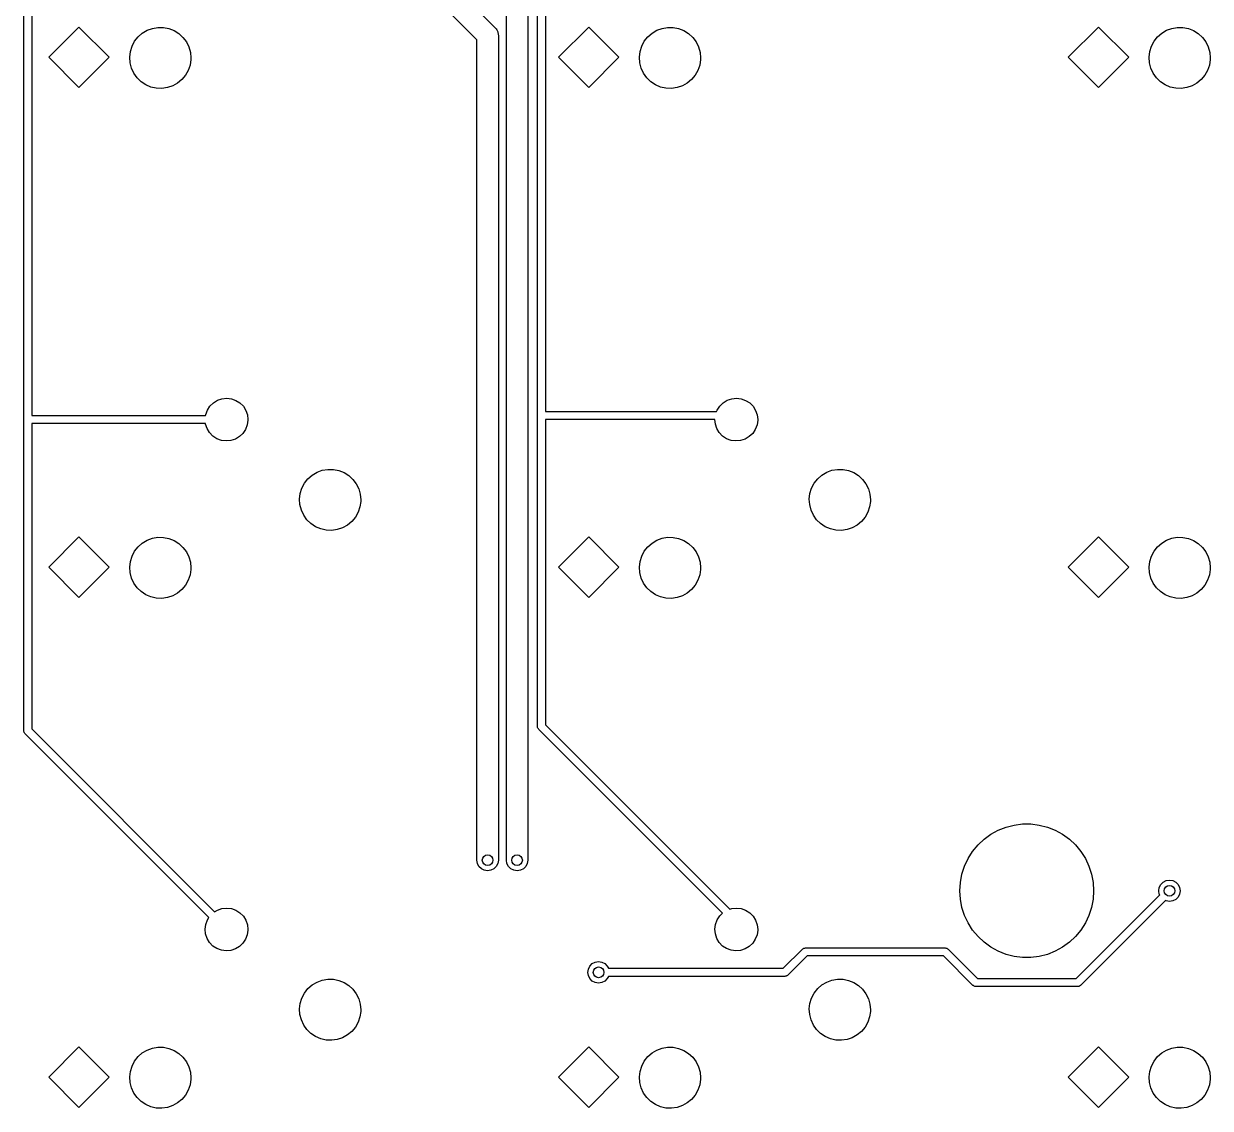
# Model space of a CAD drawing. Extents: x 62 to 246, y -144 to -58.
# Drawn here: x 62.33 to 106.68, y -143.76 to -103.24 of the extents above; entities that cross this region are included whole.
import ezdxf

# ---------------------------------------------------------------- set-up
doc = ezdxf.new("R2010")
doc.units = 0
doc.layers.add('BLACK', color=7, linetype='CONTINUOUS')

msp = doc.modelspace()

# ---------------------------------------------------------------- linework, layer by layer
at = {"layer": 'BLACK', "linetype": 'CONTINUOUS'}
for p, q in [((62.334, -129.653), (62.334, -84.963)), ((81.5361, -129.5), (81.5361, -84.8109)), ((62.634, -99.1333), (62.634, -117.883)), ((81.8361, -98.9811), (81.8361, -117.731)), ((77.362, -100.799), (79.9548, -103.392)), ((79.272, -103.841), (76.6792, -101.248)), ((80.372, -134.493), (80.372, -102.655)), ((81.172, -102.489), (81.172, -134.493)), ((63.2679, -104.499), (64.3993, -103.367)), ((64.3993, -103.367), (65.5307, -104.499)), ((66.4784, -103.898), (66.6079, -103.734)), ((66.6079, -103.734), (66.7652, -103.596)), ((66.7652, -103.596), (66.9449, -103.489)), ((66.9449, -103.489), (67.1412, -103.417)), ((67.1412, -103.417), (67.3473, -103.382)), ((67.3473, -103.382), (67.5565, -103.384)), ((67.5565, -103.384), (67.7616, -103.425)), ((67.7616, -103.425), (67.9559, -103.503)), ((67.9559, -103.503), (68.1328, -103.614)), ((68.1328, -103.614), (68.2864, -103.756)), ((68.2864, -103.756), (68.4116, -103.924)), ((79.9548, -103.392), (79.9733, -103.418)), ((79.9733, -103.418), (79.9956, -103.44)), ((79.9956, -103.44), (80.0099, -103.468)), ((80.0099, -103.468), (80.0284, -103.493)), ((80.0284, -103.493), (80.0381, -103.523)), ((80.0381, -103.523), (80.0524, -103.551)), ((80.0524, -103.551), (80.0573, -103.582)), ((80.0573, -103.582), (80.0671, -103.612)), ((80.0671, -103.612), (80.0671, -103.644)), ((80.0671, -103.644), (80.072, -103.675)), ((80.072, -103.675), (80.072, -134.493)), ((82.3179, -104.499), (83.4493, -103.367)), ((83.4493, -103.367), (84.5807, -104.499)), ((85.5284, -103.898), (85.6579, -103.734)), ((85.6579, -103.734), (85.8152, -103.596)), ((85.8152, -103.596), (85.9949, -103.489)), ((85.9949, -103.489), (86.1912, -103.417)), ((86.1912, -103.417), (86.3973, -103.382)), ((86.3973, -103.382), (86.6065, -103.384)), ((86.6065, -103.384), (86.8116, -103.425)), ((86.8116, -103.425), (87.0059, -103.503)), ((87.0059, -103.503), (87.1828, -103.614)), ((87.1828, -103.614), (87.3364, -103.756)), ((87.3364, -103.756), (87.4616, -103.924)), ((101.368, -104.499), (102.499, -103.367)), ((102.499, -103.367), (103.631, -104.499)), ((104.578, -103.898), (104.708, -103.734)), ((104.708, -103.734), (104.865, -103.596)), ((104.865, -103.596), (105.045, -103.489)), ((105.045, -103.489), (105.241, -103.417)), ((105.241, -103.417), (105.447, -103.382)), ((105.447, -103.382), (105.656, -103.384)), ((105.656, -103.384), (105.862, -103.425)), ((105.862, -103.425), (106.056, -103.503)), ((106.056, -103.503), (106.233, -103.614)), ((106.233, -103.614), (106.386, -103.756)), ((106.386, -103.756), (106.512, -103.924)), ((66.319, -104.283), (66.381, -104.084)), ((66.381, -104.084), (66.4784, -103.898)), ((68.4116, -103.924), (68.5041, -104.111)), ((68.5041, -104.111), (68.5609, -104.313)), ((79.272, -134.493), (79.272, -103.841)), ((85.369, -104.283), (85.431, -104.084)), ((85.431, -104.084), (85.5284, -103.898)), ((87.4616, -103.924), (87.5541, -104.111)), ((87.5541, -104.111), (87.6109, -104.313)), ((104.419, -104.283), (104.481, -104.084)), ((104.481, -104.084), (104.578, -103.898)), ((106.512, -103.924), (106.604, -104.111)), ((106.604, -104.111), (106.661, -104.313)), ((64.3993, -105.63), (63.2679, -104.499)), ((65.5307, -104.499), (64.3993, -105.63)), ((66.2944, -104.491), (66.319, -104.283)), ((66.3081, -104.7), (66.2944, -104.491)), ((68.5784, -104.581), (68.5484, -104.788)), ((68.5609, -104.313), (68.58, -104.521)), ((68.58, -104.521), (68.5784, -104.581)), ((83.4493, -105.63), (82.3179, -104.499)), ((84.5807, -104.499), (83.4493, -105.63)), ((85.3444, -104.491), (85.369, -104.283)), ((85.3581, -104.7), (85.3444, -104.491)), ((87.6284, -104.581), (87.5984, -104.788)), ((87.6109, -104.313), (87.63, -104.521)), ((87.63, -104.521), (87.6284, -104.581)), ((102.499, -105.63), (101.368, -104.499)), ((103.631, -104.499), (102.499, -105.63)), ((104.394, -104.491), (104.419, -104.283)), ((104.408, -104.7), (104.394, -104.491)), ((106.678, -104.581), (106.648, -104.788)), ((106.661, -104.313), (106.68, -104.521)), ((106.68, -104.521), (106.678, -104.581)), ((66.3596, -104.903), (66.3081, -104.7)), ((66.4471, -105.093), (66.3596, -104.903)), ((66.5679, -105.263), (66.4471, -105.093)), ((68.4812, -104.986), (68.379, -105.168)), ((68.5484, -104.788), (68.4812, -104.986)), ((85.4096, -104.903), (85.3581, -104.7)), ((85.4971, -105.093), (85.4096, -104.903)), ((85.6179, -105.263), (85.4971, -105.093)), ((87.5312, -104.986), (87.429, -105.168)), ((87.5984, -104.788), (87.5312, -104.986)), ((104.46, -104.903), (104.408, -104.7)), ((104.547, -105.093), (104.46, -104.903)), ((104.668, -105.263), (104.547, -105.093)), ((106.581, -104.986), (106.479, -105.168)), ((106.648, -104.788), (106.581, -104.986)), ((66.7177, -105.409), (66.5679, -105.263)), ((66.8916, -105.525), (66.7177, -105.409)), ((67.0838, -105.608), (66.8916, -105.525)), ((68.0844, -105.463), (67.9019, -105.565)), ((68.2452, -105.329), (68.0844, -105.463)), ((68.379, -105.168), (68.2452, -105.329)), ((85.7677, -105.409), (85.6179, -105.263)), ((85.9416, -105.525), (85.7677, -105.409)), ((86.1338, -105.608), (85.9416, -105.525)), ((87.1344, -105.463), (86.9519, -105.565)), ((87.2952, -105.329), (87.1344, -105.463)), ((87.429, -105.168), (87.2952, -105.329)), ((104.818, -105.409), (104.668, -105.263)), ((104.992, -105.525), (104.818, -105.409)), ((105.184, -105.608), (104.992, -105.525)), ((106.184, -105.463), (106.002, -105.565)), ((106.345, -105.329), (106.184, -105.463)), ((106.479, -105.168), (106.345, -105.329)), ((67.2878, -105.654), (67.0838, -105.608)), ((67.4968, -105.662), (67.2878, -105.654)), ((67.7038, -105.632), (67.4968, -105.662)), ((67.9019, -105.565), (67.7038, -105.632)), ((86.3378, -105.654), (86.1338, -105.608)), ((86.5468, -105.662), (86.3378, -105.654)), ((86.7538, -105.632), (86.5468, -105.662)), ((86.9519, -105.565), (86.7538, -105.632)), ((105.388, -105.654), (105.184, -105.608)), ((105.597, -105.662), (105.388, -105.654)), ((105.804, -105.632), (105.597, -105.662)), ((106.002, -105.565), (105.804, -105.632)), ((69.2948, -117.528), (69.4222, -117.403)), ((69.4222, -117.403), (69.5741, -117.309)), ((69.5741, -117.309), (69.7429, -117.252)), ((69.7429, -117.252), (69.9203, -117.233)), ((69.9203, -117.233), (70.0974, -117.254)), ((70.0974, -117.254), (70.2654, -117.314)), ((70.2654, -117.314), (70.416, -117.41)), ((70.416, -117.41), (70.5417, -117.536)), ((88.3448, -117.528), (88.4722, -117.403)), ((88.4722, -117.403), (88.6241, -117.309)), ((88.6241, -117.309), (88.7929, -117.252)), ((88.7929, -117.252), (88.9703, -117.233)), ((88.9703, -117.233), (89.1474, -117.254)), ((89.1474, -117.254), (89.3154, -117.314)), ((89.3154, -117.314), (89.466, -117.41)), ((89.466, -117.41), (89.5917, -117.536)), ((62.634, -117.883), (69.1323, -117.883)), ((69.1323, -117.883), (69.1371, -117.845)), ((69.1371, -117.845), (69.1981, -117.678)), ((69.1981, -117.678), (69.2948, -117.528)), ((70.5417, -117.536), (70.6362, -117.688)), ((70.6362, -117.688), (70.6948, -117.856)), ((70.6948, -117.856), (70.7147, -118.033)), ((81.8361, -117.731), (88.2287, -117.731)), ((88.2287, -117.731), (88.2481, -117.678)), ((88.2481, -117.678), (88.3448, -117.528)), ((89.5917, -117.536), (89.6862, -117.688)), ((89.6862, -117.688), (89.7448, -117.856)), ((89.7448, -117.856), (89.7647, -118.033)), ((69.1306, -118.183), (62.634, -118.183)), ((62.634, -118.183), (62.634, -129.59)), ((69.1322, -118.2), (69.1306, -118.183)), ((69.1885, -118.369), (69.1322, -118.2)), ((69.2809, -118.521), (69.1885, -118.369)), ((70.6262, -118.399), (70.5276, -118.548)), ((70.6896, -118.232), (70.6262, -118.399)), ((70.7144, -118.056), (70.6896, -118.232)), ((70.7147, -118.033), (70.7144, -118.056)), ((88.1657, -118.031), (81.8361, -118.031)), ((81.8361, -118.031), (81.8361, -129.438)), ((88.1822, -118.2), (88.1657, -118.031)), ((88.2385, -118.369), (88.1822, -118.2)), ((88.3309, -118.521), (88.2385, -118.369)), ((89.6762, -118.399), (89.5776, -118.548)), ((89.7396, -118.232), (89.6762, -118.399)), ((89.7644, -118.056), (89.7396, -118.232)), ((89.7647, -118.033), (89.7644, -118.056)), ((69.4048, -118.65), (69.2809, -118.521)), ((69.554, -118.747), (69.4048, -118.65)), ((69.7212, -118.81), (69.554, -118.747)), ((69.898, -118.833), (69.7212, -118.81)), ((70.0756, -118.817), (69.898, -118.833)), ((70.2452, -118.762), (70.0756, -118.817)), ((70.3984, -118.671), (70.2452, -118.762)), ((70.5276, -118.548), (70.3984, -118.671)), ((88.4548, -118.65), (88.3309, -118.521)), ((88.604, -118.747), (88.4548, -118.65)), ((88.7712, -118.81), (88.604, -118.747)), ((88.948, -118.833), (88.7712, -118.81)), ((89.1256, -118.817), (88.948, -118.833)), ((89.2952, -118.762), (89.1256, -118.817)), ((89.4484, -118.671), (89.2952, -118.762)), ((89.5776, -118.548), (89.4484, -118.671)), ((72.9579, -120.244), (73.1152, -120.106)), ((73.1152, -120.106), (73.2949, -119.999)), ((73.2949, -119.999), (73.4912, -119.927)), ((73.4912, -119.927), (73.6973, -119.892)), ((73.6973, -119.892), (73.9065, -119.894)), ((73.9065, -119.894), (74.1116, -119.935)), ((74.1116, -119.935), (74.3059, -120.013)), ((74.3059, -120.013), (74.4828, -120.124)), ((74.4828, -120.124), (74.6364, -120.266)), ((92.0079, -120.244), (92.1652, -120.106)), ((92.1652, -120.106), (92.3449, -119.999)), ((92.3449, -119.999), (92.5412, -119.927)), ((92.5412, -119.927), (92.7473, -119.892)), ((92.7473, -119.892), (92.9565, -119.894)), ((92.9565, -119.894), (93.1616, -119.935)), ((93.1616, -119.935), (93.3559, -120.013)), ((93.3559, -120.013), (93.5328, -120.124)), ((93.5328, -120.124), (93.6864, -120.266)), ((72.669, -120.793), (72.731, -120.594)), ((72.731, -120.594), (72.8284, -120.408)), ((72.8284, -120.408), (72.9579, -120.244)), ((74.6364, -120.266), (74.7616, -120.434)), ((74.7616, -120.434), (74.8541, -120.621)), ((74.8541, -120.621), (74.9109, -120.823)), ((91.719, -120.793), (91.781, -120.594)), ((91.781, -120.594), (91.8784, -120.408)), ((91.8784, -120.408), (92.0079, -120.244)), ((93.6864, -120.266), (93.8116, -120.434)), ((93.8116, -120.434), (93.9041, -120.621)), ((93.9041, -120.621), (93.9609, -120.823)), ((72.6444, -121.001), (72.669, -120.793)), ((72.6581, -121.21), (72.6444, -121.001)), ((74.9109, -120.823), (74.93, -121.031)), ((74.93, -121.031), (74.9284, -121.091)), ((91.6944, -121.001), (91.719, -120.793)), ((91.7081, -121.21), (91.6944, -121.001)), ((93.9609, -120.823), (93.98, -121.031)), ((93.98, -121.031), (93.9784, -121.091)), ((72.7096, -121.413), (72.6581, -121.21)), ((72.7971, -121.602), (72.7096, -121.413)), ((74.8312, -121.496), (74.729, -121.678)), ((74.8984, -121.298), (74.8312, -121.496)), ((74.9284, -121.091), (74.8984, -121.298)), ((91.7596, -121.413), (91.7081, -121.21)), ((91.8471, -121.603), (91.7596, -121.413)), ((93.8812, -121.496), (93.779, -121.678)), ((93.9484, -121.298), (93.8812, -121.496)), ((93.9784, -121.091), (93.9484, -121.298)), ((72.9179, -121.773), (72.7971, -121.602)), ((73.0677, -121.919), (72.9179, -121.773)), ((73.2416, -122.035), (73.0677, -121.919)), ((74.5952, -121.839), (74.4344, -121.973)), ((74.729, -121.678), (74.5952, -121.839)), ((91.9679, -121.773), (91.8471, -121.603)), ((92.1177, -121.919), (91.9679, -121.773)), ((92.2916, -122.035), (92.1177, -121.919)), ((93.6452, -121.839), (93.4844, -121.973)), ((93.779, -121.678), (93.6452, -121.839)), ((73.4338, -122.118), (73.2416, -122.035)), ((73.6378, -122.164), (73.4338, -122.118)), ((73.8468, -122.172), (73.6378, -122.164)), ((74.0538, -122.142), (73.8468, -122.172)), ((74.2519, -122.075), (74.0538, -122.142)), ((74.4344, -121.973), (74.2519, -122.075)), ((92.4838, -122.118), (92.2916, -122.035)), ((92.6878, -122.164), (92.4838, -122.118)), ((92.8968, -122.172), (92.6878, -122.164)), ((93.1038, -122.142), (92.8968, -122.172)), ((93.3019, -122.075), (93.1038, -122.142)), ((93.4844, -121.973), (93.3019, -122.075)), ((63.2679, -123.549), (64.3993, -122.417)), ((64.3993, -122.417), (65.5307, -123.549)), ((66.4784, -122.948), (66.6079, -122.784)), ((66.6079, -122.784), (66.7652, -122.646)), ((66.7652, -122.646), (66.9449, -122.539)), ((66.9449, -122.539), (67.1412, -122.467)), ((67.1412, -122.467), (67.3473, -122.432)), ((67.3473, -122.432), (67.5565, -122.434)), ((67.5565, -122.434), (67.7616, -122.475)), ((67.7616, -122.475), (67.9559, -122.553)), ((67.9559, -122.553), (68.1328, -122.664)), ((68.1328, -122.664), (68.2864, -122.806)), ((68.2864, -122.806), (68.4116, -122.974)), ((82.3179, -123.549), (83.4493, -122.417)), ((83.4493, -122.417), (84.5807, -123.549)), ((85.5284, -122.948), (85.6579, -122.784)), ((85.6579, -122.784), (85.8152, -122.646)), ((85.8152, -122.646), (85.9949, -122.539)), ((85.9949, -122.539), (86.1912, -122.467)), ((86.1912, -122.467), (86.3973, -122.432)), ((86.3973, -122.432), (86.6065, -122.434)), ((86.6065, -122.434), (86.8116, -122.475)), ((86.8116, -122.475), (87.0059, -122.553)), ((87.0059, -122.553), (87.1828, -122.664)), ((87.1828, -122.664), (87.3364, -122.806)), ((87.3364, -122.806), (87.4616, -122.974)), ((101.368, -123.549), (102.499, -122.417)), ((102.499, -122.417), (103.631, -123.549)), ((104.578, -122.948), (104.708, -122.784)), ((104.708, -122.784), (104.865, -122.646)), ((104.865, -122.646), (105.045, -122.539)), ((105.045, -122.539), (105.241, -122.467)), ((105.241, -122.467), (105.447, -122.432)), ((105.447, -122.432), (105.656, -122.434)), ((105.656, -122.434), (105.862, -122.475)), ((105.862, -122.475), (106.056, -122.553)), ((106.056, -122.553), (106.233, -122.664)), ((106.233, -122.664), (106.386, -122.806)), ((106.386, -122.806), (106.512, -122.974)), ((66.319, -123.333), (66.381, -123.134)), ((66.381, -123.134), (66.4784, -122.948)), ((68.4116, -122.974), (68.5041, -123.161)), ((68.5041, -123.161), (68.5609, -123.363)), ((85.369, -123.333), (85.431, -123.134)), ((85.431, -123.134), (85.5284, -122.948)), ((87.4616, -122.974), (87.5541, -123.161)), ((87.5541, -123.161), (87.6109, -123.363)), ((104.419, -123.333), (104.481, -123.134)), ((104.481, -123.134), (104.578, -122.948)), ((106.512, -122.974), (106.604, -123.161)), ((106.604, -123.161), (106.661, -123.363)), ((64.3993, -124.68), (63.2679, -123.549)), ((65.5307, -123.549), (64.3993, -124.68)), ((66.2944, -123.541), (66.319, -123.333)), ((66.3081, -123.75), (66.2944, -123.541)), ((68.5784, -123.631), (68.5484, -123.838)), ((68.5609, -123.363), (68.58, -123.571)), ((68.58, -123.571), (68.5784, -123.631)), ((83.4493, -124.68), (82.3179, -123.549)), ((84.5807, -123.549), (83.4493, -124.68)), ((85.3444, -123.541), (85.369, -123.333)), ((85.3581, -123.75), (85.3444, -123.541)), ((87.6284, -123.631), (87.5984, -123.838)), ((87.6109, -123.363), (87.63, -123.571)), ((87.63, -123.571), (87.6284, -123.631)), ((102.499, -124.68), (101.368, -123.549)), ((103.631, -123.549), (102.499, -124.68)), ((104.394, -123.541), (104.419, -123.333)), ((104.408, -123.75), (104.394, -123.541)), ((106.678, -123.631), (106.648, -123.838)), ((106.661, -123.363), (106.68, -123.571)), ((106.68, -123.571), (106.678, -123.631)), ((66.3596, -123.953), (66.3081, -123.75)), ((66.4471, -124.142), (66.3596, -123.953)), ((66.5679, -124.313), (66.4471, -124.142)), ((68.4812, -124.036), (68.379, -124.218)), ((68.5484, -123.838), (68.4812, -124.036)), ((85.4096, -123.953), (85.3581, -123.75)), ((85.4971, -124.143), (85.4096, -123.953)), ((85.6179, -124.313), (85.4971, -124.143)), ((87.5312, -124.036), (87.429, -124.218)), ((87.5984, -123.838), (87.5312, -124.036)), ((104.46, -123.953), (104.408, -123.75)), ((104.547, -124.143), (104.46, -123.953)), ((104.668, -124.313), (104.547, -124.143)), ((106.581, -124.036), (106.479, -124.218)), ((106.648, -123.838), (106.581, -124.036)), ((66.7177, -124.459), (66.5679, -124.313)), ((66.8916, -124.575), (66.7177, -124.459)), ((67.0838, -124.658), (66.8916, -124.575)), ((68.0844, -124.513), (67.9019, -124.615)), ((68.2452, -124.379), (68.0844, -124.513)), ((68.379, -124.218), (68.2452, -124.379)), ((85.7677, -124.459), (85.6179, -124.313)), ((85.9416, -124.575), (85.7677, -124.459)), ((86.1338, -124.658), (85.9416, -124.575)), ((87.1344, -124.513), (86.9519, -124.615)), ((87.2952, -124.379), (87.1344, -124.513)), ((87.429, -124.218), (87.2952, -124.379)), ((104.818, -124.459), (104.668, -124.313)), ((104.992, -124.575), (104.818, -124.459)), ((105.184, -124.658), (104.992, -124.575)), ((106.184, -124.513), (106.002, -124.615)), ((106.345, -124.379), (106.184, -124.513)), ((106.479, -124.218), (106.345, -124.379)), ((67.2878, -124.704), (67.0838, -124.658)), ((67.4968, -124.712), (67.2878, -124.704)), ((67.7038, -124.682), (67.4968, -124.712)), ((67.9019, -124.615), (67.7038, -124.682)), ((86.3378, -124.704), (86.1338, -124.658)), ((86.5468, -124.712), (86.3378, -124.704)), ((86.7538, -124.682), (86.5468, -124.712)), ((86.9519, -124.615), (86.7538, -124.682)), ((105.388, -124.704), (105.184, -124.658)), ((105.597, -124.712), (105.388, -124.704)), ((105.804, -124.682), (105.597, -124.712)), ((106.002, -124.615), (105.804, -124.682)), ((81.8361, -129.438), (88.7234, -136.326)), ((62.3391, -129.672), (62.334, -129.653)), ((62.3391, -129.691), (62.3391, -129.672)), ((62.349, -129.708), (62.3391, -129.691)), ((62.3541, -129.728), (62.349, -129.708)), ((62.3681, -129.742), (62.3541, -129.728)), ((62.3779, -129.759), (62.3681, -129.742)), ((69.2564, -136.637), (62.3779, -129.759)), ((62.634, -129.59), (69.4682, -136.425)), ((81.5413, -129.519), (81.5361, -129.5)), ((81.5413, -129.539), (81.5413, -129.519)), ((81.5511, -129.556), (81.5413, -129.539)), ((81.5562, -129.575), (81.5511, -129.556)), ((81.5702, -129.589), (81.5562, -129.575)), ((81.5801, -129.606), (81.5702, -129.589)), ((88.4491, -136.475), (81.5801, -129.606)), ((98.4824, -133.525), (98.7576, -133.374)), ((98.7576, -133.374), (99.0495, -133.258)), ((99.0495, -133.258), (99.3535, -133.18)), ((99.3535, -133.18), (99.665, -133.141)), ((99.665, -133.141), (99.979, -133.141)), ((99.979, -133.141), (100.29, -133.18)), ((100.29, -133.18), (100.595, -133.258)), ((100.595, -133.258), (100.886, -133.374)), ((100.886, -133.374), (101.162, -133.525)), ((97.9996, -133.925), (98.2284, -133.71)), ((98.2284, -133.71), (98.4824, -133.525)), ((101.162, -133.525), (101.416, -133.71)), ((101.416, -133.71), (101.644, -133.925)), ((97.6312, -134.432), (97.7995, -134.167)), ((97.7995, -134.167), (97.9996, -133.925)), ((101.644, -133.925), (101.845, -134.167)), ((101.845, -134.167), (102.013, -134.432)), ((79.2916, -134.617), (79.272, -134.493)), ((79.3484, -134.728), (79.2916, -134.617)), ((79.4369, -134.817), (79.3484, -134.728)), ((79.9956, -134.728), (79.9071, -134.817)), ((80.0524, -134.617), (79.9956, -134.728)), ((80.072, -134.493), (80.0524, -134.617)), ((80.3916, -134.617), (80.372, -134.493)), ((80.4484, -134.728), (80.3916, -134.617)), ((80.5369, -134.817), (80.4484, -134.728)), ((81.0956, -134.728), (81.0071, -134.817)), ((81.1524, -134.617), (81.0956, -134.728)), ((81.172, -134.493), (81.1524, -134.617)), ((97.4005, -135.014), (97.4976, -134.716)), ((97.4976, -134.716), (97.6312, -134.432)), ((102.013, -134.432), (102.146, -134.716)), ((102.146, -134.716), (102.243, -135.014)), ((79.5484, -134.873), (79.4369, -134.817)), ((79.672, -134.893), (79.5484, -134.873)), ((79.7956, -134.873), (79.672, -134.893)), ((79.9071, -134.817), (79.7956, -134.873)), ((80.6484, -134.873), (80.5369, -134.817)), ((80.772, -134.893), (80.6484, -134.873)), ((80.8956, -134.873), (80.772, -134.893)), ((81.0071, -134.817), (80.8956, -134.873)), ((97.3417, -135.323), (97.4005, -135.014)), ((102.243, -135.014), (102.302, -135.323)), ((105.032, -135.256), (105.156, -135.236)), ((105.156, -135.236), (105.28, -135.256)), ((97.322, -135.636), (97.3417, -135.323)), ((97.3417, -135.949), (97.322, -135.636)), ((102.302, -135.323), (102.322, -135.636)), ((102.322, -135.636), (102.302, -135.949)), ((104.756, -135.636), (104.776, -135.512)), ((104.776, -135.76), (104.756, -135.636)), ((104.776, -135.512), (104.832, -135.401)), ((104.832, -135.401), (104.921, -135.312)), ((104.921, -135.312), (105.032, -135.256)), ((105.28, -135.256), (105.391, -135.312)), ((105.391, -135.312), (105.48, -135.401)), ((105.48, -135.401), (105.536, -135.512)), ((105.536, -135.512), (105.556, -135.636)), ((105.556, -135.636), (105.536, -135.76)), ((97.4005, -136.258), (97.3417, -135.949)), ((101.665, -138.915), (104.791, -135.789)), ((105.003, -136.001), (101.833, -139.171)), ((102.302, -135.949), (102.243, -136.258)), ((104.791, -135.789), (104.776, -135.76)), ((105.032, -136.016), (105.003, -136.001)), ((105.156, -136.036), (105.032, -136.016)), ((105.28, -136.016), (105.156, -136.036)), ((105.391, -135.96), (105.28, -136.016)), ((105.48, -135.871), (105.391, -135.96)), ((105.536, -135.76), (105.48, -135.871)), ((69.4682, -136.425), (69.5741, -136.359)), ((69.5741, -136.359), (69.7429, -136.302)), ((69.7429, -136.302), (69.9203, -136.283)), ((69.9203, -136.283), (70.0974, -136.304)), ((70.0974, -136.304), (70.2654, -136.364)), ((70.2654, -136.364), (70.416, -136.46)), ((70.416, -136.46), (70.5417, -136.586)), ((88.2481, -136.728), (88.3448, -136.578)), ((88.3448, -136.578), (88.4491, -136.475)), ((88.7234, -136.326), (88.7929, -136.302)), ((88.7929, -136.302), (88.9703, -136.283)), ((88.9703, -136.283), (89.1474, -136.304)), ((89.1474, -136.304), (89.3154, -136.364)), ((89.3154, -136.364), (89.466, -136.46)), ((89.466, -136.46), (89.5917, -136.586)), ((97.4976, -136.556), (97.4005, -136.258)), ((97.6312, -136.84), (97.4976, -136.556)), ((102.146, -136.556), (102.013, -136.84)), ((102.243, -136.258), (102.146, -136.556)), ((69.1148, -137.072), (69.1371, -136.895)), ((69.1371, -136.895), (69.1981, -136.728)), ((69.1981, -136.728), (69.2564, -136.637)), ((70.5417, -136.586), (70.6362, -136.738)), ((70.6362, -136.738), (70.6948, -136.906)), ((70.6948, -136.906), (70.7147, -137.083)), ((88.1648, -137.072), (88.1871, -136.895)), ((88.1871, -136.895), (88.2481, -136.728)), ((89.5917, -136.586), (89.6862, -136.738)), ((89.6862, -136.738), (89.7448, -136.906)), ((89.7448, -136.906), (89.7647, -137.083)), ((97.7995, -137.105), (97.6312, -136.84)), ((102.013, -136.84), (101.845, -137.105)), ((69.1322, -137.25), (69.1148, -137.072)), ((69.1885, -137.419), (69.1322, -137.25)), ((69.2809, -137.571), (69.1885, -137.419)), ((70.6262, -137.449), (70.5276, -137.598)), ((70.6896, -137.282), (70.6262, -137.449)), ((70.7144, -137.106), (70.6896, -137.282)), ((70.7147, -137.083), (70.7144, -137.106)), ((88.1822, -137.25), (88.1648, -137.072)), ((88.2385, -137.419), (88.1822, -137.25)), ((88.3309, -137.571), (88.2385, -137.419)), ((89.6762, -137.449), (89.5776, -137.598)), ((89.7396, -137.282), (89.6762, -137.449)), ((89.7644, -137.106), (89.7396, -137.282)), ((89.7647, -137.083), (89.7644, -137.106)), ((97.9996, -137.347), (97.7995, -137.105)), ((98.2284, -137.562), (97.9996, -137.347)), ((101.644, -137.347), (101.416, -137.562)), ((101.845, -137.105), (101.644, -137.347)), ((69.4048, -137.7), (69.2809, -137.571)), ((69.554, -137.797), (69.4048, -137.7)), ((69.7212, -137.86), (69.554, -137.797)), ((69.898, -137.883), (69.7212, -137.86)), ((70.0756, -137.867), (69.898, -137.883)), ((70.2452, -137.812), (70.0756, -137.867)), ((70.3984, -137.721), (70.2452, -137.812)), ((70.5276, -137.598), (70.3984, -137.721)), ((88.4548, -137.7), (88.3309, -137.571)), ((88.604, -137.797), (88.4548, -137.7)), ((88.7712, -137.86), (88.604, -137.797)), ((88.948, -137.883), (88.7712, -137.86)), ((89.1256, -137.867), (88.948, -137.883)), ((89.2952, -137.812), (89.1256, -137.867)), ((89.4484, -137.721), (89.2952, -137.812)), ((89.5776, -137.598), (89.4484, -137.721)), ((90.7232, -138.534), (91.4412, -137.816)), ((91.4412, -137.816), (91.4583, -137.806)), ((91.4583, -137.806), (91.4723, -137.792)), ((91.4723, -137.792), (91.4914, -137.787)), ((91.4914, -137.787), (91.5085, -137.777)), ((91.5085, -137.777), (91.5282, -137.777)), ((91.5282, -137.777), (91.5473, -137.772)), ((91.5473, -137.772), (96.774, -137.772)), ((96.774, -137.772), (96.7931, -137.777)), ((96.7931, -137.777), (96.8128, -137.777)), ((96.8128, -137.777), (96.8299, -137.787)), ((96.8299, -137.787), (96.849, -137.792)), ((96.849, -137.792), (96.863, -137.806)), ((96.863, -137.806), (96.8801, -137.816)), ((96.8801, -137.816), (97.9791, -138.915)), ((98.4824, -137.747), (98.2284, -137.562)), ((98.7576, -137.898), (98.4824, -137.747)), ((99.0495, -138.014), (98.7576, -137.898)), ((100.886, -137.898), (100.595, -138.014)), ((101.162, -137.747), (100.886, -137.898)), ((101.416, -137.562), (101.162, -137.747)), ((83.5849, -138.36), (83.6964, -138.304)), ((83.6964, -138.304), (83.82, -138.284)), ((83.82, -138.284), (83.9436, -138.304)), ((83.9436, -138.304), (84.0551, -138.36)), ((91.6094, -138.072), (90.8914, -138.79)), ((96.7119, -138.072), (91.6094, -138.072)), ((97.8109, -139.171), (96.7119, -138.072)), ((99.3535, -138.092), (99.0495, -138.014)), ((99.665, -138.131), (99.3535, -138.092)), ((99.979, -138.131), (99.665, -138.131)), ((100.29, -138.092), (99.979, -138.131)), ((100.595, -138.014), (100.29, -138.092)), ((83.42, -138.684), (83.4396, -138.56)), ((83.4396, -138.808), (83.42, -138.684)), ((83.4396, -138.56), (83.4964, -138.449)), ((83.4964, -138.449), (83.5849, -138.36)), ((84.0551, -138.36), (84.1436, -138.449)), ((84.1436, -138.449), (84.187, -138.534)), ((84.187, -138.534), (90.7232, -138.534)), ((90.8743, -138.8), (90.8603, -138.814)), ((90.8914, -138.79), (90.8743, -138.8)), ((72.9579, -139.294), (73.1152, -139.156)), ((73.1152, -139.156), (73.2949, -139.049)), ((73.2949, -139.049), (73.4912, -138.977)), ((73.4912, -138.977), (73.6973, -138.942)), ((73.6973, -138.942), (73.9065, -138.944)), ((73.9065, -138.944), (74.1116, -138.985)), ((74.1116, -138.985), (74.3059, -139.063)), ((74.3059, -139.063), (74.4828, -139.174)), ((74.4828, -139.174), (74.6364, -139.316)), ((83.4964, -138.919), (83.4396, -138.808)), ((83.5849, -139.008), (83.4964, -138.919)), ((83.6964, -139.064), (83.5849, -139.008)), ((83.82, -139.084), (83.6964, -139.064)), ((83.9436, -139.064), (83.82, -139.084)), ((84.0551, -139.008), (83.9436, -139.064)), ((84.1436, -138.919), (84.0551, -139.008)), ((84.187, -138.834), (84.1436, -138.919)), ((90.7853, -138.834), (84.187, -138.834)), ((90.8044, -138.829), (90.7853, -138.834)), ((90.8241, -138.829), (90.8044, -138.829)), ((90.8412, -138.819), (90.8241, -138.829)), ((90.8603, -138.814), (90.8412, -138.819)), ((92.0079, -139.294), (92.1652, -139.156)), ((92.1652, -139.156), (92.3449, -139.049)), ((92.3449, -139.049), (92.5412, -138.977)), ((92.5412, -138.977), (92.7473, -138.942)), ((92.7473, -138.942), (92.9565, -138.944)), ((92.9565, -138.944), (93.1616, -138.985)), ((93.1616, -138.985), (93.3559, -139.063)), ((93.3559, -139.063), (93.5328, -139.174)), ((93.5328, -139.174), (93.6864, -139.316)), ((97.828, -139.181), (97.8109, -139.171)), ((97.842, -139.195), (97.828, -139.181)), ((97.8611, -139.2), (97.842, -139.195)), ((97.8782, -139.21), (97.8611, -139.2)), ((97.8979, -139.21), (97.8782, -139.21)), ((97.917, -139.215), (97.8979, -139.21)), ((101.727, -139.215), (97.917, -139.215)), ((97.9791, -138.915), (101.665, -138.915)), ((101.746, -139.21), (101.727, -139.215)), ((101.766, -139.21), (101.746, -139.21)), ((101.783, -139.2), (101.766, -139.21)), ((101.802, -139.195), (101.783, -139.2)), ((101.816, -139.181), (101.802, -139.195)), ((101.833, -139.171), (101.816, -139.181)), ((72.669, -139.843), (72.731, -139.644)), ((72.731, -139.644), (72.8284, -139.458)), ((72.8284, -139.458), (72.9579, -139.294)), ((74.6364, -139.316), (74.7616, -139.484)), ((74.7616, -139.484), (74.8541, -139.671)), ((74.8541, -139.671), (74.9109, -139.873)), ((91.719, -139.843), (91.781, -139.644)), ((91.781, -139.644), (91.8784, -139.458)), ((91.8784, -139.458), (92.0079, -139.294)), ((93.6864, -139.316), (93.8116, -139.484)), ((93.8116, -139.484), (93.9041, -139.671)), ((93.9041, -139.671), (93.9609, -139.873)), ((72.6444, -140.051), (72.669, -139.843)), ((72.6581, -140.26), (72.6444, -140.051)), ((74.9109, -139.873), (74.93, -140.081)), ((74.93, -140.081), (74.9284, -140.141)), ((91.6944, -140.051), (91.719, -139.843)), ((91.7081, -140.26), (91.6944, -140.051)), ((93.9609, -139.873), (93.98, -140.081)), ((93.98, -140.081), (93.9784, -140.141)), ((72.7096, -140.463), (72.6581, -140.26)), ((72.7971, -140.653), (72.7096, -140.463)), ((74.8312, -140.546), (74.729, -140.728)), ((74.8984, -140.348), (74.8312, -140.546)), ((74.9284, -140.141), (74.8984, -140.348)), ((91.7596, -140.463), (91.7081, -140.26)), ((91.8471, -140.653), (91.7596, -140.463)), ((93.8812, -140.546), (93.779, -140.728)), ((93.9484, -140.348), (93.8812, -140.546)), ((93.9784, -140.141), (93.9484, -140.348)), ((72.9179, -140.823), (72.7971, -140.653)), ((73.0677, -140.969), (72.9179, -140.823)), ((73.2416, -141.085), (73.0677, -140.969)), ((74.5952, -140.889), (74.4344, -141.023)), ((74.729, -140.728), (74.5952, -140.889)), ((91.9679, -140.823), (91.8471, -140.653)), ((92.1177, -140.969), (91.9679, -140.823)), ((92.2916, -141.085), (92.1177, -140.969)), ((93.6452, -140.889), (93.4844, -141.023)), ((93.779, -140.728), (93.6452, -140.889)), ((73.4338, -141.168), (73.2416, -141.085)), ((73.6378, -141.214), (73.4338, -141.168)), ((73.8468, -141.222), (73.6378, -141.214)), ((74.0538, -141.192), (73.8468, -141.222)), ((74.2519, -141.125), (74.0538, -141.192)), ((74.4344, -141.023), (74.2519, -141.125)), ((92.4838, -141.168), (92.2916, -141.085)), ((92.6878, -141.214), (92.4838, -141.168)), ((92.8968, -141.222), (92.6878, -141.214)), ((93.1038, -141.192), (92.8968, -141.222)), ((93.3019, -141.125), (93.1038, -141.192)), ((93.4844, -141.023), (93.3019, -141.125)), ((63.2679, -142.599), (64.3993, -141.467)), ((64.3993, -141.467), (65.5307, -142.599)), ((66.4784, -141.998), (66.6079, -141.834)), ((66.6079, -141.834), (66.7652, -141.696)), ((66.7652, -141.696), (66.9449, -141.589)), ((66.9449, -141.589), (67.1412, -141.517)), ((67.1412, -141.517), (67.3473, -141.482)), ((67.3473, -141.482), (67.5565, -141.484)), ((67.5565, -141.484), (67.7616, -141.525)), ((67.7616, -141.525), (67.9559, -141.603)), ((67.9559, -141.603), (68.1328, -141.714)), ((68.1328, -141.714), (68.2864, -141.856)), ((68.2864, -141.856), (68.4116, -142.024)), ((82.3179, -142.599), (83.4493, -141.467)), ((83.4493, -141.467), (84.5807, -142.599)), ((85.5284, -141.998), (85.6579, -141.834)), ((85.6579, -141.834), (85.8152, -141.696)), ((85.8152, -141.696), (85.9949, -141.589)), ((85.9949, -141.589), (86.1912, -141.517)), ((86.1912, -141.517), (86.3973, -141.482)), ((86.3973, -141.482), (86.6065, -141.484)), ((86.6065, -141.484), (86.8116, -141.525)), ((86.8116, -141.525), (87.0059, -141.603)), ((87.0059, -141.603), (87.1828, -141.714)), ((87.1828, -141.714), (87.3364, -141.856)), ((87.3364, -141.856), (87.4616, -142.024)), ((101.368, -142.599), (102.499, -141.467)), ((102.499, -141.467), (103.631, -142.599)), ((104.578, -141.998), (104.708, -141.834)), ((104.708, -141.834), (104.865, -141.696)), ((104.865, -141.696), (105.045, -141.589)), ((105.045, -141.589), (105.241, -141.517)), ((105.241, -141.517), (105.447, -141.482)), ((105.447, -141.482), (105.656, -141.484)), ((105.656, -141.484), (105.862, -141.525)), ((105.862, -141.525), (106.056, -141.603)), ((106.056, -141.603), (106.233, -141.714)), ((106.233, -141.714), (106.386, -141.856)), ((106.386, -141.856), (106.512, -142.024)), ((66.319, -142.383), (66.381, -142.184)), ((66.381, -142.184), (66.4784, -141.998)), ((68.4116, -142.024), (68.5041, -142.211)), ((68.5041, -142.211), (68.5609, -142.413)), ((85.369, -142.383), (85.431, -142.184)), ((85.431, -142.184), (85.5284, -141.998)), ((87.4616, -142.024), (87.5541, -142.211)), ((87.5541, -142.211), (87.6109, -142.413)), ((104.419, -142.383), (104.481, -142.184)), ((104.481, -142.184), (104.578, -141.998)), ((106.512, -142.024), (106.604, -142.211)), ((106.604, -142.211), (106.661, -142.413)), ((64.3993, -143.73), (63.2679, -142.599)), ((65.5307, -142.599), (64.3993, -143.73)), ((66.2944, -142.591), (66.319, -142.383)), ((66.3081, -142.8), (66.2944, -142.591)), ((68.5784, -142.681), (68.5484, -142.888)), ((68.5609, -142.413), (68.58, -142.621)), ((68.58, -142.621), (68.5784, -142.681)), ((83.4493, -143.73), (82.3179, -142.599)), ((84.5807, -142.599), (83.4493, -143.73)), ((85.3444, -142.591), (85.369, -142.383)), ((85.3581, -142.8), (85.3444, -142.591)), ((87.6284, -142.681), (87.5984, -142.888)), ((87.6109, -142.413), (87.63, -142.621)), ((87.63, -142.621), (87.6284, -142.681)), ((102.499, -143.73), (101.368, -142.599)), ((103.631, -142.599), (102.499, -143.73)), ((104.394, -142.591), (104.419, -142.383)), ((104.408, -142.8), (104.394, -142.591)), ((106.678, -142.681), (106.648, -142.888)), ((106.661, -142.413), (106.68, -142.621)), ((106.68, -142.621), (106.678, -142.681)), ((66.3596, -143.003), (66.3081, -142.8)), ((66.4471, -143.192), (66.3596, -143.003)), ((66.5679, -143.363), (66.4471, -143.192)), ((68.4812, -143.086), (68.379, -143.268)), ((68.5484, -142.888), (68.4812, -143.086)), ((85.4096, -143.003), (85.3581, -142.8)), ((85.4971, -143.192), (85.4096, -143.003)), ((85.6179, -143.363), (85.4971, -143.192)), ((87.5312, -143.086), (87.429, -143.268)), ((87.5984, -142.888), (87.5312, -143.086)), ((104.46, -143.003), (104.408, -142.8)), ((104.547, -143.192), (104.46, -143.003)), ((104.668, -143.363), (104.547, -143.192)), ((106.581, -143.086), (106.479, -143.268)), ((106.648, -142.888), (106.581, -143.086)), ((66.7177, -143.509), (66.5679, -143.363)), ((66.8916, -143.625), (66.7177, -143.509)), ((67.0838, -143.708), (66.8916, -143.625)), ((67.9019, -143.665), (67.7038, -143.732)), ((68.0844, -143.563), (67.9019, -143.665)), ((68.2452, -143.429), (68.0844, -143.563)), ((68.379, -143.268), (68.2452, -143.429)), ((85.7677, -143.509), (85.6179, -143.363)), ((85.9416, -143.625), (85.7677, -143.509)), ((86.1338, -143.708), (85.9416, -143.625)), ((86.9519, -143.665), (86.7538, -143.732)), ((87.1344, -143.563), (86.9519, -143.665)), ((87.2952, -143.429), (87.1344, -143.563)), ((87.429, -143.268), (87.2952, -143.429)), ((104.818, -143.509), (104.668, -143.363)), ((104.992, -143.625), (104.818, -143.509)), ((105.184, -143.708), (104.992, -143.625)), ((106.002, -143.665), (105.804, -143.732)), ((106.184, -143.563), (106.002, -143.665)), ((106.345, -143.429), (106.184, -143.563)), ((106.479, -143.268), (106.345, -143.429)), ((67.2878, -143.754), (67.0838, -143.708)), ((67.4968, -143.762), (67.2878, -143.754)), ((67.7038, -143.732), (67.4968, -143.762)), ((86.3378, -143.754), (86.1338, -143.708)), ((86.5468, -143.762), (86.3378, -143.754)), ((86.7538, -143.732), (86.5468, -143.762)), ((105.388, -143.754), (105.184, -143.708)), ((105.597, -143.762), (105.388, -143.754)), ((105.804, -143.732), (105.597, -143.762))]:
    msp.add_line(p, q, dxfattribs=at)
at = {"layer": 'BLACK'}
for centre in [(79.672, -134.493), (80.772, -134.493), (105.156, -135.636), (83.82, -138.684)]:
    msp.add_circle(centre, 0.2, dxfattribs=at)

doc.saveas('drawing.dxf')
